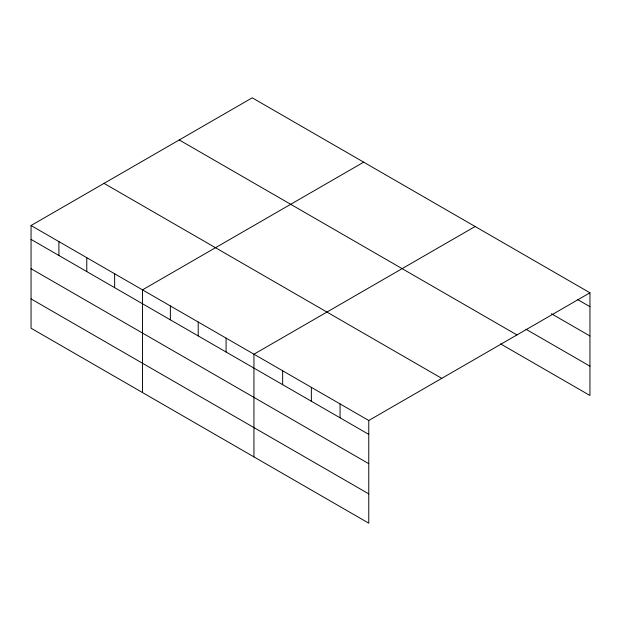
<?xml version="1.0" encoding="UTF-8"?>
<svg xmlns="http://www.w3.org/2000/svg" width="621" height="621" viewBox="0 0 621 621"><rect width="100%" height="100%" fill="white"/><g stroke="black" fill="none" stroke-linecap="round" stroke-linejoin="round"><path stroke-width="0.93" d="M31.05 225.516L368.765 420.495L368.765 523.185L31.05 328.206L31.05 225.516L252.235 97.815L589.95 292.794L589.95 395.484L500.549 343.871M363.681 162.159L142.496 289.86L142.496 392.55M475.127 226.502L253.942 354.203L253.942 456.893M368.765 420.495L589.95 292.794M577.646 299.578L589.95 306.681M551.401 313.729L589.95 335.984M525.979 329.246L589.95 366.18M179.244 139.958L516.959 334.936M104.041 183.374L441.756 378.352M31.05 239.403L368.765 434.382M31.05 268.707L368.765 463.685M31.05 298.903L368.765 493.881M340.06 403.922L340.06 417.809M311.354 387.349L311.354 401.236M282.648 370.776L282.648 384.663M226.083 338.119L226.083 351.998M198.223 322.027L198.223 335.914M170.356 305.943L170.356 319.831M114.637 273.776L114.637 287.655M86.777 257.684L86.777 271.571M58.91 241.6L58.91 255.487"/></g></svg>
